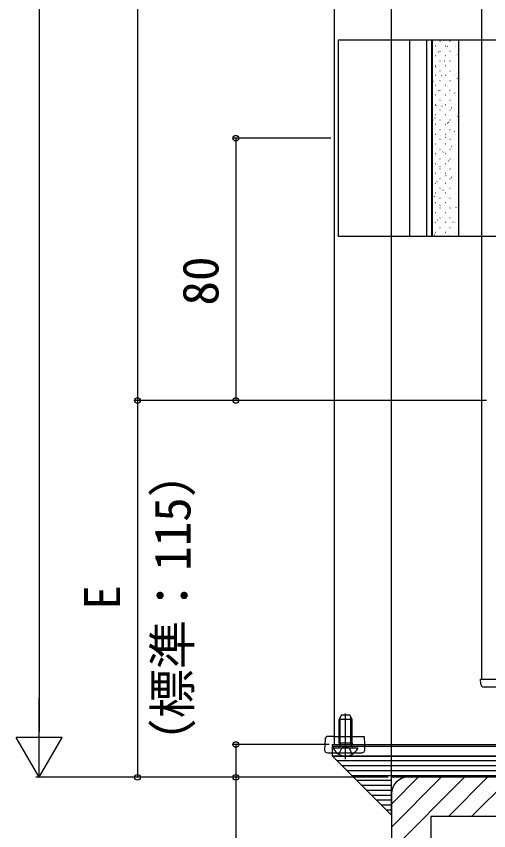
# Model space of a CAD drawing. Units: millimetres, scale not verified. Extents: x -875 to 875, y -1300 to 1292.
# Drawn here: x -387 to -242.8, y -1132 to -883.5 of the extents above; entities that cross this region are included whole.
import ezdxf
from ezdxf.enums import TextEntityAlignment as Align

# ---------------------------------------------------------------- set-up
doc = ezdxf.new("R2010")
doc.units = ezdxf.units.MM
doc.header["$LTSCALE"] = 8
for name, color, linetype in [('0-3_YKK_12', 2, 'Continuous'), ('0-4_YKK_13', 4, 'Continuous'), ('0-5_YKK_D', 6, 'Continuous'), ('0-7_YSS_K', 3, 'Continuous')]:
    doc.layers.add(name, color=color, linetype=linetype)
doc.styles.add('ＭＳ ゴシック', font='')
doc.styles.get('ＭＳ ゴシック').set_extended_font_data('MS Gothic')

msp = doc.modelspace()

# ---------------------------------------------------------------- linework, layer by layer
at = {"layer": '0-3_YKK_12'}
for p, q in [((-290, -300.75), (-290, -1105.75)), ((-245, -378.75), (-245, -1085.75)), ((-245, -1085.75), (-220, -1085.75)), ((-290, -1105.75), (-90, -1105.75))]:
    msp.add_line(p, q, dxfattribs=at)
at = {"layer": '0-4_YKK_13'}
for p, q in [((-266.9, -950.75), (-266.9, -890.75)), ((-261.703, -950.75), (-261.703, -890.75)), ((-260.176, -950.75), (-260.176, -890.75)), ((-259.989, -950.75), (-259.989, -890.75)), ((-259.365, -891.984), (-259.375, -891.988)), ((-257.666, -891.266), (-257.716, -891.266)), ((-256.575, -890.996), (-256.584, -891)), ((-254.626, -891.266), (-254.676, -891.266)), ((-259.091, -892.641), (-259.141, -892.641)), ((-258.719, -894.596), (-258.729, -894.6)), ((-258.067, -894.454), (-258.15, -894.51)), ((-257.666, -894.256), (-257.716, -894.256)), ((-256.051, -892.641), (-256.101, -892.641)), ((-255.599, -893.492), (-255.608, -893.495)), ((-255.377, -892.674), (-255.461, -892.73)), ((-254.626, -894.256), (-254.676, -894.256)), ((-253.011, -892.641), (-253.061, -892.641)), ((-252.856, -892.52), (-252.865, -892.523)), ((-259.091, -895.631), (-259.141, -895.631)), ((-257.743, -897.092), (-257.753, -897.095)), ((-256.051, -895.631), (-256.101, -895.631)), ((-255, -896.12), (-255.01, -896.124)), ((-253.011, -895.631), (-253.061, -895.631)), ((-252.21, -895.132), (-252.219, -895.136)), ((-259.091, -898.621), (-259.141, -898.621)), ((-258.951, -898.958), (-259.034, -899.013)), ((-257.666, -897.246), (-257.716, -897.246)), ((-256.262, -897.178), (-256.345, -897.233)), ((-256.051, -898.621), (-256.101, -898.621)), ((-254.626, -897.246), (-254.676, -897.246)), ((-254.354, -898.733), (-254.364, -898.736)), ((-253.011, -898.621), (-253.061, -898.621)), ((-259.887, -900.692), (-259.897, -900.695)), ((-259.091, -901.611), (-259.141, -901.611)), ((-257.666, -900.236), (-257.716, -900.236)), ((-257.146, -901.681), (-257.23, -901.736)), ((-257.144, -899.721), (-257.154, -899.724)), ((-256.051, -901.611), (-256.101, -901.611)), ((-254.626, -900.236), (-254.676, -900.236)), ((-253.378, -901.228), (-253.388, -901.231)), ((-253.011, -901.611), (-253.061, -901.611)), ((-259.835, -903.461), (-259.919, -903.516)), ((-259.289, -903.321), (-259.298, -903.324)), ((-257.666, -903.226), (-257.716, -903.226)), ((-256.498, -902.333), (-256.508, -902.336)), ((-254.626, -903.226), (-254.676, -903.226)), ((-252.779, -903.857), (-252.789, -903.86)), ((-252.343, -902.42), (-252.427, -902.475)), ((-259.091, -904.601), (-259.141, -904.601)), ((-258.643, -905.933), (-258.652, -905.936)), ((-258.031, -906.184), (-258.114, -906.239)), ((-257.666, -906.216), (-257.716, -906.216)), ((-256.051, -904.601), (-256.101, -904.601)), ((-255.522, -904.828), (-255.532, -904.832)), ((-254.626, -906.216), (-254.676, -906.216)), ((-253.228, -906.923), (-253.311, -906.978)), ((-253.011, -904.601), (-253.061, -904.601)), ((-252.133, -906.469), (-252.143, -906.472)), ((-259.091, -907.591), (-259.141, -907.591)), ((-257.666, -909.206), (-257.716, -909.206)), ((-257.667, -908.428), (-257.676, -908.432)), ((-256.051, -907.591), (-256.101, -907.591)), ((-254.924, -907.457), (-254.933, -907.46)), ((-254.626, -909.206), (-254.676, -909.206)), ((-253.011, -907.591), (-253.061, -907.591)), ((-259.811, -912.029), (-259.82, -912.032)), ((-259.091, -910.581), (-259.141, -910.581)), ((-258.915, -910.687), (-258.998, -910.742)), ((-257.068, -911.057), (-257.077, -911.061)), ((-256.051, -910.581), (-256.101, -910.581)), ((-254.277, -910.069), (-254.287, -910.073)), ((-254.112, -911.426), (-254.196, -911.481)), ((-253.011, -910.581), (-253.061, -910.581)), ((-259.091, -913.571), (-259.141, -913.571)), ((-257.666, -912.196), (-257.716, -912.196)), ((-256.422, -913.67), (-256.431, -913.673)), ((-256.051, -913.571), (-256.101, -913.571)), ((-254.626, -912.196), (-254.676, -912.196)), ((-253.302, -912.565), (-253.311, -912.568)), ((-253.011, -913.571), (-253.061, -913.571)), ((-252.307, -914.149), (-252.391, -914.204)), ((-259.799, -915.19), (-259.883, -915.245)), ((-259.212, -914.658), (-259.221, -914.661)), ((-259.091, -916.561), (-259.141, -916.561)), ((-257.666, -915.186), (-257.716, -915.186)), ((-256.051, -916.561), (-256.101, -916.561)), ((-255.446, -916.165), (-255.455, -916.168)), ((-254.997, -915.929), (-255.08, -915.984)), ((-254.626, -915.186), (-254.676, -915.186)), ((-253.011, -916.561), (-253.061, -916.561)), ((-252.703, -915.193), (-252.712, -915.197)), ((-258.566, -917.27), (-258.575, -917.273)), ((-257.666, -918.176), (-257.716, -918.176)), ((-254.847, -918.794), (-254.856, -918.797)), ((-254.626, -918.176), (-254.676, -918.176)), ((-253.192, -918.652), (-253.275, -918.708)), ((-252.057, -917.806), (-252.066, -917.809)), ((-259.091, -919.551), (-259.141, -919.551)), ((-257.666, -921.166), (-257.716, -921.166)), ((-257.59, -919.765), (-257.599, -919.768)), ((-256.051, -919.551), (-256.101, -919.551)), ((-255.881, -920.432), (-255.965, -920.488)), ((-254.626, -921.166), (-254.676, -921.166)), ((-254.201, -921.406), (-254.21, -921.409)), ((-253.011, -919.551), (-253.061, -919.551)), ((-259.734, -923.365), (-259.744, -923.369)), ((-259.091, -922.541), (-259.141, -922.541)), ((-257.666, -924.156), (-257.716, -924.156)), ((-256.991, -922.394), (-257, -922.397)), ((-256.051, -922.541), (-256.101, -922.541)), ((-254.626, -924.156), (-254.676, -924.156)), ((-254.076, -923.156), (-254.16, -923.211)), ((-253.225, -923.901), (-253.234, -923.905)), ((-253.011, -922.541), (-253.061, -922.541)), ((-259.135, -925.994), (-259.145, -925.998)), ((-259.091, -925.531), (-259.141, -925.531)), ((-256.766, -924.936), (-256.849, -924.991)), ((-256.345, -925.006), (-256.354, -925.01)), ((-256.051, -925.531), (-256.101, -925.531)), ((-253.011, -925.531), (-253.061, -925.531)), ((-252.626, -926.53), (-252.635, -926.533)), ((-259.091, -928.521), (-259.141, -928.521)), ((-258.489, -928.606), (-258.499, -928.61)), ((-257.65, -929.439), (-257.733, -929.494)), ((-257.666, -927.146), (-257.716, -927.146)), ((-256.051, -928.521), (-256.101, -928.521)), ((-255.369, -927.502), (-255.379, -927.505)), ((-254.961, -927.659), (-255.044, -927.714)), ((-254.626, -927.146), (-254.676, -927.146)), ((-253.011, -928.521), (-253.061, -928.521)), ((-259.091, -931.511), (-259.141, -931.511)), ((-257.666, -930.136), (-257.716, -930.136)), ((-257.513, -931.102), (-257.523, -931.105)), ((-256.051, -931.511), (-256.101, -931.511)), ((-254.77, -930.13), (-254.78, -930.134)), ((-254.626, -930.136), (-254.676, -930.136)), ((-253.011, -931.511), (-253.061, -931.511)), ((-258.535, -933.942), (-258.618, -933.997)), ((-257.666, -933.126), (-257.716, -933.126)), ((-256.914, -933.731), (-256.924, -933.734)), ((-255.845, -932.162), (-255.929, -932.217)), ((-254.626, -933.126), (-254.676, -933.126)), ((-254.124, -932.743), (-254.134, -932.746)), ((-259.657, -934.702), (-259.667, -934.705)), ((-259.091, -934.501), (-259.141, -934.501)), ((-257.666, -936.116), (-257.716, -936.116)), ((-256.73, -936.665), (-256.813, -936.72)), ((-256.268, -936.343), (-256.278, -936.346)), ((-256.051, -934.501), (-256.101, -934.501)), ((-254.626, -936.116), (-254.676, -936.116)), ((-253.148, -935.238), (-253.158, -935.241)), ((-253.011, -934.501), (-253.061, -934.501)), ((-259.419, -938.445), (-259.502, -938.5)), ((-259.091, -937.491), (-259.141, -937.491)), ((-259.059, -937.331), (-259.068, -937.334)), ((-257.666, -939.106), (-257.716, -939.106)), ((-256.051, -937.491), (-256.101, -937.491)), ((-255.292, -938.838), (-255.302, -938.842)), ((-254.626, -939.106), (-254.676, -939.106)), ((-253.011, -937.491), (-253.061, -937.491)), ((-252.549, -937.867), (-252.559, -937.87)), ((-259.091, -940.481), (-259.141, -940.481)), ((-258.413, -939.943), (-258.422, -939.946)), ((-257.614, -941.168), (-257.697, -941.224)), ((-256.051, -940.481), (-256.101, -940.481)), ((-254.694, -941.467), (-254.703, -941.47)), ((-253.011, -940.481), (-253.061, -940.481)), ((-259.091, -943.471), (-259.141, -943.471)), ((-257.666, -942.096), (-257.716, -942.096)), ((-257.437, -942.438), (-257.446, -942.442)), ((-256.051, -943.471), (-256.101, -943.471)), ((-254.626, -942.096), (-254.676, -942.096)), ((-254.048, -944.079), (-254.057, -944.083)), ((-253.011, -943.471), (-253.061, -943.471)), ((-252.811, -941.907), (-252.895, -941.963)), ((-259.581, -946.039), (-259.59, -946.042)), ((-259.091, -946.461), (-259.141, -946.461)), ((-258.499, -945.672), (-258.582, -945.727)), ((-257.666, -945.086), (-257.716, -945.086)), ((-256.838, -945.067), (-256.847, -945.071)), ((-256.051, -946.461), (-256.101, -946.461)), ((-254.626, -945.086), (-254.676, -945.086)), ((-253.696, -946.411), (-253.779, -946.466)), ((-253.072, -946.575), (-253.081, -946.578)), ((-253.011, -946.461), (-253.061, -946.461)), ((-258.982, -948.668), (-258.991, -948.671)), ((-257.666, -948.076), (-257.716, -948.076)), ((-256.192, -947.68), (-256.201, -947.683)), ((-254.626, -948.076), (-254.676, -948.076)), ((-252.473, -949.203), (-252.482, -949.207)), ((-252.015, -950.75), (-260.176, -950.75)), ((-259.383, -950.175), (-259.466, -950.23)), ((-259.091, -949.451), (-259.141, -949.451)), ((-256.051, -949.451), (-256.101, -949.451)), ((-255.216, -950.175), (-255.225, -950.178)), ((-253.011, -949.451), (-253.061, -949.451)), ((-245.3, -1085.75), (-219.7, -1085.75)), ((-245.205, -1087.311), (-245.3, -1085.75)), ((-243.907, -1088.25), (-244.206, -1088.25)), ((-221.093, -1088.25), (-243.907, -1088.25)), ((-287.8, -1096.75), (-288.5, -1098.15)), ((-288.5, -1105.35), (-288.5, -1098.15)), ((-284.5, -1098.15), (-288.5, -1098.15)), ((-288.121, -1105.35), (-288.121, -1097.392)), ((-285.2, -1096.75), (-287.8, -1096.75)), ((-286.5, -1110.25), (-286.5, -1096.263)), ((-284.5, -1098.15), (-285.2, -1096.75)), ((-284.879, -1105.35), (-284.879, -1097.392)), ((-284.5, -1105.35), (-284.5, -1098.15)), ((-290.53, -1103.25), (-291.783, -1103.25)), ((-290.174, -1103.25), (-290.53, -1103.25)), ((-290.174, -1103.25), (-280.836, -1103.25)), ((-280.836, -1103.25), (-280.683, -1105.75)), ((-292.782, -1104.189), (-292.965, -1107.189)), ((-290.5, -1106.25), (-290.5, -1105.75)), ((-290.5, -1105.75), (-89.5, -1105.75)), ((-284.5, -1105.35), (-288.5, -1105.35)), ((-288.5, -1105.35), (-288.355, -1106.163)), ((-288.121, -1105.35), (-288.361, -1106.365)), ((-284.879, -1105.35), (-284.639, -1106.365)), ((-284.5, -1105.35), (-284.645, -1106.163)), ((-280.595, -1107.189), (-280.683, -1105.75)), ((-291.967, -1108.25), (-281.593, -1108.25)), ((-290.5, -1109.25), (-290.5, -1106.25)), ((-290.5, -1106.25), (-89.5, -1106.25)), ((-290.096, -1106.75), (-282.904, -1106.75)), ((-288.55, -1108.716), (-287.645, -1106.901)), ((-286.5, -1106.292), (-287.645, -1106.901)), ((-286.5, -1106.292), (-285.355, -1106.901)), ((-284.45, -1108.716), (-285.355, -1106.901)), ((-89.5, -1109.25), (-290.5, -1109.25)), ((-272.5, -1127.25), (-290.5, -1109.25)), ((-89.5, -1110.75), (-289, -1110.75)), ((-89.5, -1112.25), (-287.5, -1112.25)), ((-89.5, -1113.75), (-286, -1113.75)), ((-89.5, -1115.25), (-284.5, -1115.25)), ((-272.5, -1127.25), (-272.5, -1115.75)), ((-272.5, -1116.75), (-283, -1116.75)), ((-272.5, -1118.25), (-281.5, -1118.25)), ((-272.5, -1119.75), (-280, -1119.75)), ((-272.5, -1121.25), (-278.5, -1121.25)), ((-272.5, -1122.75), (-277, -1122.75)), ((-272.5, -1124.25), (-275.5, -1124.25)), ((-272.5, -1125.75), (-274, -1125.75))]:
    msp.add_line(p, q, dxfattribs=at)
msp.add_lwpolyline([(-288.7, -890.75), (-91.3, -890.75), (-91.3, -950.75), (-288.7, -950.75)], close=True, dxfattribs=at)
for points in [[(-260.176, -890.75), (-252.015, -890.75), (-252.015, -950.75)], [(-290.5, -1106.25), (-89.5, -1106.25), (-89.5, -1105.75)], [(-290.5, -1109.25), (-89.5, -1109.25), (-89.5, -1106.25)], [(-89.5, -1109.25), (-89.5, -1115.75), (-272.5, -1115.75)]]:
    msp.add_lwpolyline(points, dxfattribs=at)
for centre, radius, start, end in [((-244.206, -1087.25), 1, 183.5, 270), ((-291.783, -1104.25), 1, 90, 176.5), ((-291.967, -1107.25), 1, 176.5, 270), ((-290.096, -1106.905), 0.154, 90, 207.28096), ((-286.5, -1105.05), 4.2, 207.28096, 332.71904), ((-288.848, -1106.25), 0.5, 270, 10.09096), ((-284.152, -1106.25), 0.5, 169.90904, 270), ((-282.904, -1106.905), 0.154, 332.71904, 90), ((-281.593, -1107.25), 1, 270, 3.5)]:
    msp.add_arc(centre, radius, start, end, dxfattribs=at)
at = {"layer": '0-5_YKK_D'}
for p, q in [((-380, -414.75), (-380, -1101.75)), ((-350, -650.75), (-350, -1000.75)), ((-291, -920.75), (-321, -920.75)), ((-320, -920.75), (-320, -1000.75)), ((-243.5, -1000.75), (-351, -1000.75)), ((-243.5, -1000.75), (-351, -1000.75)), ((-350, -1000.75), (-350, -1115.75)), ((-243.5, -1000.75), (-321, -1000.75)), ((-380, -1115.75), (-380, -1091.502)), ((-380, -1115.75), (-387, -1103.626)), ((-373, -1103.626), (-387, -1103.626)), ((-380, -1115.75), (-373, -1103.626)), ((-291.5, -1105.75), (-321, -1105.75)), ((-273.5, -1115.75), (-381, -1115.75)), ((-273.5, -1115.75), (-351, -1115.75)), ((-273.5, -1115.75), (-321, -1115.75))]:
    msp.add_line(p, q, dxfattribs=at)
msp.add_lwpolyline([(-320, -1105.75), (-320, -1115.75), (-320, -1147.25)], dxfattribs=at)
for centre in [(-320, -920.75), (-350, -1000.75), (-350, -1000.75), (-320, -1000.75), (-320, -1105.75), (-350, -1115.75), (-320, -1115.75)]:
    msp.add_circle(centre, 0.875, dxfattribs=at)
at = {"layer": '0-7_YSS_K'}
for p, q in [((-272.5, -1120.75), (-272.5, -318.25)), ((-272.5, -1138.04), (-250.211, -1115.75)), ((-272.5, -1130.969), (-257.282, -1115.75)), ((-272.5, -1123.898), (-264.353, -1115.75)), ((-195, -1115.75), (-267.5, -1115.75)), ((-255.14, -1127.75), (-243.14, -1115.75)), ((-248.069, -1127.75), (-236.069, -1115.75)), ((-272.5, -1120.75), (-272.5, -1193.25)), ((-260.5, -1127.75), (-260.5, -1193.25)), ((-195, -1127.75), (-260.5, -1127.75))]:
    msp.add_line(p, q, dxfattribs=at)
msp.add_arc((-267.5, -1120.75), 5, 90, 180, dxfattribs=at)

# ---------------------------------------------------------------- texts
at = {"layer": '0-5_YKK_D', "style": 'ＭＳ ゴシック'}
for s, p in [('80', (-322, -971.787)), ('（標準：115）', (-330.528, -1112.753)), ('E', (-352, -1064.6))]:
    msp.add_text(s, height=11, rotation=90, dxfattribs=at).set_placement(p, align=Align.BOTTOM_LEFT)

doc.saveas('drawing.dxf')
